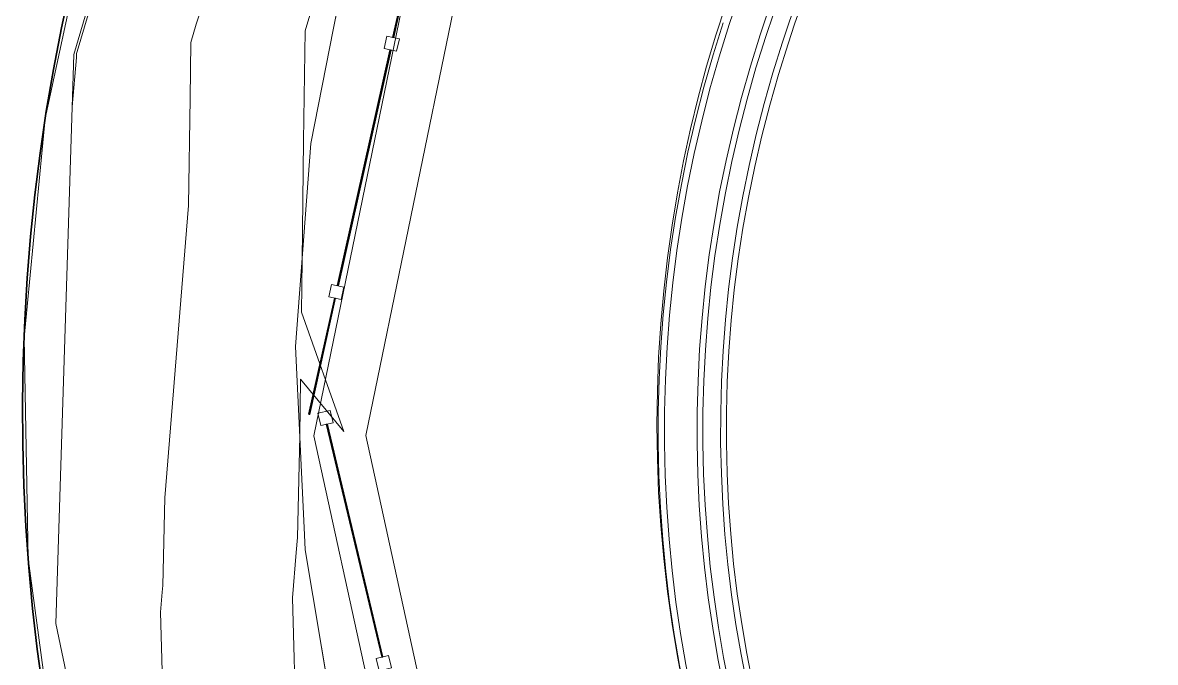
# Model space of a CAD drawing. Header units: metres. Extents: x -207 to 292, y -187 to 169.
# Drawn here: x -65.644 to -61.19, y -67.949 to -65.434 of the extents above; entities that cross this region are included whole.
import ezdxf

# ---------------------------------------------------------------- set-up
doc = ezdxf.new("R2010")
doc.units = ezdxf.units.M
for name, color, linetype, lineweight in [('A-GLAZ-CWMG', 7, 'Continuous', 9), ('C-TOPO', 7, 'Continuous', 9), ('C-TOPO-MAJR', 7, 'Continuous', 35), ('C-TOPO-MINR', 7, 'Continuous', 9), ('CERCO INTERIOR', 7, 'Continuous', 9), ('EQUIPOS PIS', 7, 'Continuous', 9), ('P-SANR-FIXT', 7, 'Continuous', 9), ('solera', 7, 'Continuous', 35)]:
    doc.layers.add(name, color=color, linetype=linetype, lineweight=lineweight)
doc.layers.add('PR10-ARQ-PL-001-Emplazamiento-C-1_dwg', color=7, linetype='Continuous', lineweight=9, true_color=0x767676)

# ---------------------------------------------------------------- blocks, each defined once
blk = doc.blocks.new('M_Estanque-Terraza - M_Estanque-Terraza-2331352-PLANTA EMPLAZAMIENTO ACTUALIZADO')
at = {"layer": 'P-SANR-FIXT'}
for radius, start, end in [(5.1516, 0, 180), (5.1516, 0, 180), (5.1266, 360, 180), (5.1266, 360, 180), (4.9983, 360, 180), (4.9755, 360, 180), (4.9059, 0, 180), (4.8832, 0, 180), (4.9059, 180, 0), (4.8832, 180, 0), (5.1266, 223.8805, 0), (5.1266, 223.8805, 0), (4.9983, 223.9693, 0), (4.9755, 223.9856, 360)]:
    blk.add_arc((0, 0), radius, start, end, dxfattribs=at)
blk = doc.blocks.new('Circular Mullion - 5mm-2146026-PLANTA EMPLAZAMIENTO ACTUALIZADO')
at = {"layer": 'A-GLAZ-CWMG'}
for p, q in [((-63.9819, -64.5647), (-64.189, -65.4921)), ((-64.1865, -65.4926), (-63.9795, -64.5654)), ((-63.9795, -64.5654), (-64.1865, -65.4926)), ((-64.1841, -65.4931), (-63.9771, -64.5662)), ((-64.189, -65.4921), (-64.1865, -65.4926)), ((-64.1865, -65.4926), (-64.1841, -65.4931))]:
    blk.add_line(p, q, dxfattribs=at)
at = {"layer": 'A-GLAZ-CWMG', "flags": 128}
for points in [[(-63.9795, -64.5654), (-63.9819, -64.5647), (-63.9795, -64.5654)], [(-63.9795, -64.5654), (-63.9771, -64.5662), (-63.9795, -64.5654)]]:
    blk.add_lwpolyline(points, dxfattribs=at)
blk = doc.blocks.new('Circular Mullion - 5mm-2127248-PLANTA EMPLAZAMIENTO ACTUALIZADO')
at = {"layer": 'A-GLAZ-CWMG'}
for p, q in [((-107.6478, -45.3968), (-107.9974, -46.2801)), ((-107.6455, -45.3977), (-107.9951, -46.281)), ((-107.9951, -46.281), (-107.6455, -45.3977)), ((-107.9927, -46.2819), (-107.6432, -45.3986)), ((-107.6455, -45.3977), (-107.6478, -45.3968)), ((-107.6432, -45.3986), (-107.6455, -45.3977)), ((-107.9974, -46.2801), (-107.9951, -46.281)), ((-107.9951, -46.281), (-107.9927, -46.2819))]:
    blk.add_line(p, q, dxfattribs=at)
blk = doc.blocks.new('Circular Mullion - 5mm-2146022-PLANTA EMPLAZAMIENTO ACTUALIZADO')
at = {"layer": 'A-GLAZ-CWMG'}
for p, q in [((-64.4179, -66.5168), (-64.5198, -66.9734)), ((-64.5174, -66.9739), (-64.4154, -66.5174)), ((-64.4154, -66.5174), (-64.5174, -66.9739)), ((-64.5149, -66.9745), (-64.413, -66.5179)), ((-64.4154, -66.5174), (-64.4179, -66.5168)), ((-64.413, -66.5179), (-64.4154, -66.5174)), ((-64.5198, -66.9734), (-64.5174, -66.9739)), ((-64.5174, -66.9739), (-64.5149, -66.9745))]:
    blk.add_line(p, q, dxfattribs=at)
blk = doc.blocks.new('Rectangular Mullion - 50 x 50 mm-2128568-PLANTA EMPLAZAMIENTO ACTUALIZADO')
at = {"layer": 'A-GLAZ-CWMG'}
for p, q in [((0.025, 0.025), (-0.025, 0.025)), ((-0.025, 0.025), (-0.025, -0.025)), ((0.025, -0.025), (0.025, 0.025)), ((-0.025, -0.025), (0.025, -0.025))]:
    blk.add_line(p, q, dxfattribs=at)
blk = doc.blocks.new('Rectangular Mullion - 50 x 50 mm-2128569-PLANTA EMPLAZAMIENTO ACTUALIZADO')
at = {"layer": 'A-GLAZ-CWMG'}
for p, q in [((-0.025, -0.025), (-0.025, 0.025)), ((-0.025, 0.025), (0.025, 0.025)), ((0.025, 0.025), (0.025, -0.025)), ((0.025, -0.025), (-0.025, -0.025))]:
    blk.add_line(p, q, dxfattribs=at)
blk = doc.blocks.new('Quad Corner Mullion - 50x50 mm-2128574-PLANTA EMPLAZAMIENTO ACTUALIZADO')
at = {"layer": 'A-GLAZ-CWMG'}
for p, q in [((0.025, 0.025), (-0.025, 0.025)), ((-0.025, 0.025), (-0.025, -0.025)), ((0.025, -0.025), (0.025, 0.025)), ((-0.025, -0.025), (0.025, -0.025))]:
    blk.add_line(p, q, dxfattribs=at)
blk = doc.blocks.new('Quad Corner Mullion - 50x50 mm-2128575-PLANTA EMPLAZAMIENTO ACTUALIZADO')
at = {"layer": 'A-GLAZ-CWMG'}
for p, q in [((-0.025, -0.025), (-0.025, 0.025)), ((-0.025, 0.025), (0.025, 0.025)), ((0.025, 0.025), (0.025, -0.025)), ((0.025, -0.025), (-0.025, -0.025))]:
    blk.add_line(p, q, dxfattribs=at)
blk = doc.blocks.new('Circular Mullion - 5mm-2137421-PLANTA EMPLAZAMIENTO ACTUALIZADO')
at = {"layer": 'A-GLAZ-CWMG'}
for p, q in [((-71.7438, -63.4451), (-72.4604, -64.0551)), ((-72.4587, -64.057), (-71.7422, -63.447)), ((-71.7422, -63.447), (-72.4587, -64.057)), ((-72.4571, -64.0589), (-71.7406, -63.4489)), ((-71.7422, -63.447), (-71.7438, -63.4451)), ((-71.7406, -63.4489), (-71.7422, -63.447)), ((-72.4604, -64.0551), (-72.4587, -64.057)), ((-72.4587, -64.057), (-72.4571, -64.0589))]:
    blk.add_line(p, q, dxfattribs=at)
blk = doc.blocks.new('YADRAN_LASQUEMAS_ARQ_MO_002_TERRAZAS_rvt-1-PLANTA EMPLAZAMIENTO ACTUALIZADO')
at = {"layer": 'A-GLAZ-CWMG', "lineweight": 9}
for name in ['Circular Mullion - 5mm-2146026-PLANTA EMPLAZAMIENTO ACTUALIZADO', 'Circular Mullion - 5mm-2146026-PLANTA EMPLAZAMIENTO ACTUALIZADO', 'Circular Mullion - 5mm-2146026-PLANTA EMPLAZAMIENTO ACTUALIZADO', 'Circular Mullion - 5mm-2146026-PLANTA EMPLAZAMIENTO ACTUALIZADO', 'Circular Mullion - 5mm-2146022-PLANTA EMPLAZAMIENTO ACTUALIZADO', 'Circular Mullion - 5mm-2146022-PLANTA EMPLAZAMIENTO ACTUALIZADO', 'Circular Mullion - 5mm-2146022-PLANTA EMPLAZAMIENTO ACTUALIZADO', 'Circular Mullion - 5mm-2146022-PLANTA EMPLAZAMIENTO ACTUALIZADO']:
    blk.add_blockref(name, (0, 0), dxfattribs=at)
at = {"layer": 'A-GLAZ-CWMG', "lineweight": 9, "extrusion": (0, 0, -1)}
for name, p, rotation in [('Rectangular Mullion - 50 x 50 mm-2128568-PLANTA EMPLAZAMIENTO ACTUALIZADO', (64.192, -65.517), 282.5900000000004), ('Rectangular Mullion - 50 x 50 mm-2128569-PLANTA EMPLAZAMIENTO ACTUALIZADO', (64.192, -65.517), 282.5900000000004), ('Rectangular Mullion - 50 x 50 mm-2128568-PLANTA EMPLAZAMIENTO ACTUALIZADO', (64.41, -66.493), 282.5900000000004), ('Rectangular Mullion - 50 x 50 mm-2128569-PLANTA EMPLAZAMIENTO ACTUALIZADO', (64.41, -66.493), 282.5900000000004), ('Rectangular Mullion - 50 x 50 mm-2128568-PLANTA EMPLAZAMIENTO ACTUALIZADO', (64.2233, -67.9523), 256.5900000000005), ('Rectangular Mullion - 50 x 50 mm-2128569-PLANTA EMPLAZAMIENTO ACTUALIZADO', (64.2233, -67.9523), 256.5900000000005)]:
    blk.add_blockref(name, p, dxfattribs=dict(at, rotation=rotation))
at = {"layer": 'A-GLAZ-CWMG', "lineweight": 9}
for name, p, rotation in [('Circular Mullion - 5mm-2127248-PLANTA EMPLAZAMIENTO ACTUALIZADO', (-163.623, -128.1468), 188.9999999999997), ('Circular Mullion - 5mm-2127248-PLANTA EMPLAZAMIENTO ACTUALIZADO', (-163.623, -128.1468), 188.9999999999997), ('Circular Mullion - 5mm-2127248-PLANTA EMPLAZAMIENTO ACTUALIZADO', (-163.623, -128.1468), 188.9999999999997), ('Circular Mullion - 5mm-2127248-PLANTA EMPLAZAMIENTO ACTUALIZADO', (-163.623, -128.1468), 188.9999999999997), ('Quad Corner Mullion - 50x50 mm-2128574-PLANTA EMPLAZAMIENTO ACTUALIZADO', (-64.4531, -66.9883), 103.4099999999995), ('Quad Corner Mullion - 50x50 mm-2128575-PLANTA EMPLAZAMIENTO ACTUALIZADO', (-64.4531, -66.9883), 103.4099999999995), ('Circular Mullion - 5mm-2137421-PLANTA EMPLAZAMIENTO ACTUALIZADO', (-88.4088, 25.7145), 63.00000000000071), ('Circular Mullion - 5mm-2137421-PLANTA EMPLAZAMIENTO ACTUALIZADO', (-88.4088, 25.7145), 63.00000000000071), ('Circular Mullion - 5mm-2137421-PLANTA EMPLAZAMIENTO ACTUALIZADO', (-88.4088, 25.7145), 63.00000000000071), ('Circular Mullion - 5mm-2137421-PLANTA EMPLAZAMIENTO ACTUALIZADO', (-88.4088, 25.7145), 63.00000000000071)]:
    blk.add_blockref(name, p, dxfattribs=dict(at, rotation=rotation))
at = {"layer": 'P-SANR-FIXT', "lineweight": 9, "rotation": 161.9131347305515}
blk.add_blockref('M_Estanque-Terraza - M_Estanque-Terraza-2331352-PLANTA EMPLAZAMIENTO ACTUALIZADO', (-57.9921, -67.0338), dxfattribs=at)
blk = doc.blocks.new('PR10-ARQ-PL-001-Emplazamiento-C-1_dwg-674643-PLANTA EMPLAZAMIENTO ACTUALIZADO')
at = {"layer": 'C-TOPO', "flags": 128}
for points in [[(-45.1633, -13.6217), (-58.6543, -47.8947), (-65.3734, -64.9642), (-65.5549, -65.8114), (-65.638, -66.6738), (-65.6215, -67.5401), (-65.5057, -68.3987), (-65.2922, -69.2384), (-65.2408, -69.3733), (-64.9836, -70.048), (-64.5842, -70.8169), (-64.0992, -71.5348), (-63.535, -72.1923), (-62.899, -72.7808), (-62.1997, -73.2923), (-61.4463, -73.7202), (-49.7008, -78.3357), (-47.3327, -79.2663), (-34.5353, -84.2951), (-34.5071, -84.3062), (-33.6574, -84.4757), (-32.7939, -84.5477), (-31.9279, -84.5212)], [(-31.9279, -84.5212), (-32.7939, -84.5477), (-33.6574, -84.4757), (-34.5071, -84.3062), (-34.5353, -84.2951), (-47.3327, -79.2663), (-49.7008, -78.3357), (-61.4463, -73.7202), (-62.1997, -73.2923), (-62.899, -72.7808), (-63.535, -72.1923), (-64.0992, -71.5348), (-64.5842, -70.8169), (-64.9836, -70.048), (-65.2408, -69.3733), (-65.2922, -69.2384), (-65.5057, -68.3987), (-65.6215, -67.5401), (-65.638, -66.6738), (-65.5549, -65.8114), (-65.3734, -64.9642), (-58.6543, -47.8947), (-45.1633, -13.6217)], [(-38.5222, 3.3725), (-63.7955, -60.7665), (-64.7868, -63.3025), (-65.4417, -65.5595), (-65.5127, -67.7955), (-65.1875, -69.3405), (-63.7201, -71.9055), (-61.8561, -73.5375), (-59.3298, -74.6215), (-56.1311, -75.9085), (-44.7275, -80.4825), (-36.2103, -83.8085), (-33.8783, -84.4315), (-31.1411, -84.3925), (-28.353, -83.2365), (-25.9685, -80.4715), (-25.0393, -78.3455), (-19.5485, -64.5105), (-16.745, -57.4445), (-5.944, -30.1085), (-2.2967, -20.7935)], [(-64.4001, -68.2952), (-64.5028, -67.6859), (-64.533, -67.5065), (-64.5357, -67.4479), (-64.5701, -66.7076), (-64.5108, -65.91), (-64.4211, -65.4557), (-64.3904, -65.2999), (-64.3559, -65.1254), (-64.1078, -64.365), (-63.8051, -63.5977), (-63.2443, -62.1762), (-63.2359, -62.1547), (-62.7938, -61.0341), (-62.7441, -60.9081), (-62.0252, -59.0855), (-61.6145, -58.0445), (-61.608, -58.0281), (-60.5419, -55.3255), (-60.4999, -55.2191), (-59.3913, -52.4087), (-58.4825, -50.1048), (-58.4324, -49.9778), (-57.6575, -48.0133)], [(-57.6575, -48.0133), (-58.4324, -49.9778), (-58.4825, -50.1048), (-59.3913, -52.4087), (-60.4999, -55.2191), (-60.5419, -55.3255), (-61.608, -58.0281), (-61.6145, -58.0445), (-62.0252, -59.0855), (-62.7441, -60.9081), (-62.7938, -61.0341), (-63.2359, -62.1547), (-63.2443, -62.1762), (-63.8051, -63.5977), (-64.1078, -64.365), (-64.3559, -65.1254), (-64.3904, -65.2999), (-64.4211, -65.4557), (-64.5108, -65.91), (-64.5701, -66.7076), (-64.5357, -67.4479), (-64.533, -67.5065), (-64.5028, -67.6859), (-64.4001, -68.2952)]]:
    blk.add_lwpolyline(points, dxfattribs=at)
at = {"layer": 'C-TOPO-MAJR', "color": 1, "lineweight": 9, "true_color": 0xff0000, "flags": 128}
blk.add_lwpolyline([(-65.4483, -65.7652), (-65.4325, -65.5717), (-65.4324, -65.563), (-65.4323, -65.5586), (-65.4319, -65.5571), (-65.4313, -65.5554), (-65.4287, -65.5479), (-64.7694, -63.3298), (-64.7625, -63.3098), (-64.7488, -63.2747), (-63.7604, -60.8565), (-63.7598, -60.8551), (-63.7288, -60.7844), (-63.7253, -60.776), (-63.521, -60.5059), (-62.5501, -58.2351)], dxfattribs=at)
at = {"layer": 'C-TOPO-MINR', "color": 9, "true_color": 0xc0c0c0, "flags": 128}
for points in [[(-65.0951, -67.9831), (-65.1014, -67.7509), (-65.0948, -67.6723), (-65.0926, -67.646), (-65.0846, -67.3015), (-64.991, -66.1531), (-64.9855, -65.7313), (-64.9827, -65.5128), (-64.9613, -65.4409), (-64.9332, -65.3562), (-64.808, -64.992), (-64.4585, -63.8163), (-64.3284, -63.4403), (-64.069, -62.7783), (-63.5272, -61.4528), (-63.523, -61.4426), (-63.2862, -60.9026), (-63.2595, -60.8387), (-62.1248, -59.338), (-61.9115, -59.2696), (-61.9724, -58.9537), (-61.9727, -58.9524), (-62.1488, -58.0384)], [(-61.6759, -58.2131), (-61.2729, -60.3041), (-62.6845, -60.7569), (-62.7937, -60.9014), (-62.8436, -61.0208), (-63.2862, -62.03), (-63.294, -62.0492), (-63.3891, -62.2819), (-63.8942, -63.5709), (-64.1475, -64.3028), (-64.1872, -64.4361), (-64.4352, -65.1571), (-64.4907, -65.3246), (-64.533, -65.4671), (-64.5387, -65.8995), (-64.5448, -66.3676), (-64.5475, -66.5718), (-64.3807, -67.0419), (-64.5509, -66.8362), (-64.5538, -67.0579), (-64.5631, -67.4576), (-64.5681, -67.5169), (-64.583, -67.6946), (-64.5686, -68.2195)]]:
    blk.add_lwpolyline(points, dxfattribs=at)
at = {"layer": 'CERCO INTERIOR', "flags": 128}
for points in [[(-26.8741, -80.1294), (-28.514, -82.005), (-30.8001, -83.2053), (-33.4752, -83.4056), (-60.3697, -72.8347), (-62.4829, -71.5802), (-63.9697, -69.4823), (-64.498, -67.058), (-63.9585, -64.4298), (-36.3095, 6.0376), (-35.1236, 8.298), (-33.1334, 9.8905), (-30.636, 10.5944), (-28.0565, 10.3374), (-2.0459, 0.0167), (-0.0433, -1.295), (1.477, -3.3782), (1.9717, -5.8104), (1.4969, -8.3035), (0.5782, -10.6383), (-26.9308, -80.2728)], [(-33.402, -83.2195), (-60.2815, -72.6544), (-62.3443, -71.4299), (-63.7829, -69.3999), (-64.2936, -67.0568), (-63.766, -64.4868), (-36.1273, 5.9543), (-34.9659, 8.168), (-33.0401, 9.709), (-30.6181, 10.3917), (-28.1043, 10.1412), (-2.1386, -0.1617), (-0.1834, -1.4423), (1.2897, -3.4609), (1.7679, -5.8117), (1.3039, -8.2477), (0.3921, -10.565)]]:
    blk.add_lwpolyline(points, dxfattribs=at)
at = {"layer": 'EQUIPOS PIS'}
blk.add_circle((-58.0024, -67.0147), 5.1472, dxfattribs=at)
at = {"layer": 'solera'}
blk.add_arc((-58.107, -66.9639), 7.5365, 164.61318, 243.69934, dxfattribs=at)

msp = doc.modelspace()

# ---------------------------------------------------------------- linework, layer by layer
at = {"layer": 'C-TOPO'}
for p, q in [((-64.7868, -63.3025), (-65.4417, -65.5595)), ((-65.3734, -64.9642), (-65.5549, -65.8114)), ((-65.5549, -65.8114), (-65.3734, -64.9642)), ((-64.4211, -65.4557), (-64.3904, -65.2999)), ((-64.3904, -65.2999), (-64.4211, -65.4557)), ((-64.5108, -65.91), (-64.4211, -65.4557)), ((-64.4211, -65.4557), (-64.5108, -65.91)), ((-65.4417, -65.5595), (-65.5127, -67.7955)), ((-65.5549, -65.8114), (-65.638, -66.6738)), ((-65.638, -66.6738), (-65.5549, -65.8114)), ((-64.5701, -66.7076), (-64.5108, -65.91)), ((-64.5108, -65.91), (-64.5701, -66.7076)), ((-65.638, -66.6738), (-65.6215, -67.5401)), ((-65.6215, -67.5401), (-65.638, -66.6738)), ((-64.5357, -67.4479), (-64.5701, -66.7076)), ((-64.5701, -66.7076), (-64.5357, -67.4479)), ((-64.533, -67.5065), (-64.5357, -67.4479)), ((-64.5357, -67.4479), (-64.533, -67.5065)), ((-64.5028, -67.6859), (-64.533, -67.5065)), ((-64.533, -67.5065), (-64.5028, -67.6859)), ((-65.6215, -67.5401), (-65.5057, -68.3987)), ((-65.5057, -68.3987), (-65.6215, -67.5401)), ((-64.4001, -68.2952), (-64.5028, -67.6859)), ((-64.5028, -67.6859), (-64.4001, -68.2952)), ((-65.5127, -67.7955), (-65.1875, -69.3405))]:
    msp.add_line(p, q, dxfattribs=at)
at = {"layer": 'C-TOPO-MAJR', "color": 1, "lineweight": 9, "true_color": 0xff0000, "flags": 128}
msp.add_lwpolyline([(-65.4483, -65.7652), (-65.4325, -65.5717), (-65.4324, -65.563), (-65.4323, -65.5586), (-65.4319, -65.5571), (-65.4313, -65.5554), (-65.4287, -65.5479), (-64.7694, -63.3298), (-64.7625, -63.3098), (-64.7488, -63.2747), (-63.7604, -60.8565), (-63.7598, -60.8551), (-63.7288, -60.7844), (-63.7253, -60.776), (-63.521, -60.5059), (-62.5501, -58.2351)], dxfattribs=at)
at = {"layer": 'C-TOPO-MINR', "color": 9, "true_color": 0xc0c0c0, "flags": 128}
for points in [[(-62.1248, -59.338), (-63.2595, -60.8387), (-63.2862, -60.9026), (-63.523, -61.4426), (-63.5272, -61.4528), (-64.069, -62.7783), (-64.3284, -63.4403), (-64.4585, -63.8163), (-64.808, -64.992), (-64.9332, -65.3562), (-64.9613, -65.4409), (-64.9827, -65.5128), (-64.9855, -65.7313), (-64.991, -66.1531), (-65.0846, -67.3015), (-65.0926, -67.646), (-65.0948, -67.6723), (-65.1014, -67.7509), (-65.0951, -67.9831)], [(-64.5448, -66.3676), (-64.5387, -65.8995), (-64.533, -65.4671), (-64.4907, -65.3246), (-64.4352, -65.1571), (-64.1872, -64.4361), (-64.1475, -64.3028), (-63.8942, -63.5709), (-63.3891, -62.2819), (-63.294, -62.0492), (-63.2862, -62.03), (-62.8436, -61.0208), (-62.7937, -60.9014), (-62.6845, -60.7569)], [(-64.5448, -66.3676), (-64.5475, -66.5718), (-64.3807, -67.0419), (-64.5509, -66.8362), (-64.5538, -67.0579)], [(-64.5538, -67.0579), (-64.5631, -67.4576), (-64.5681, -67.5169), (-64.583, -67.6946), (-64.5686, -68.2195)]]:
    msp.add_lwpolyline(points, dxfattribs=at)

# ---------------------------------------------------------------- block references
at = {"lineweight": 5}
msp.add_blockref('YADRAN_LASQUEMAS_ARQ_MO_002_TERRAZAS_rvt-1-PLANTA EMPLAZAMIENTO ACTUALIZADO', (0, 0), dxfattribs=at)
at = {"layer": 'PR10-ARQ-PL-001-Emplazamiento-C-1_dwg', "color": 7}
msp.add_blockref('PR10-ARQ-PL-001-Emplazamiento-C-1_dwg-674643-PLANTA EMPLAZAMIENTO ACTUALIZADO', (0, 0), dxfattribs=at)

doc.saveas('drawing.dxf')
